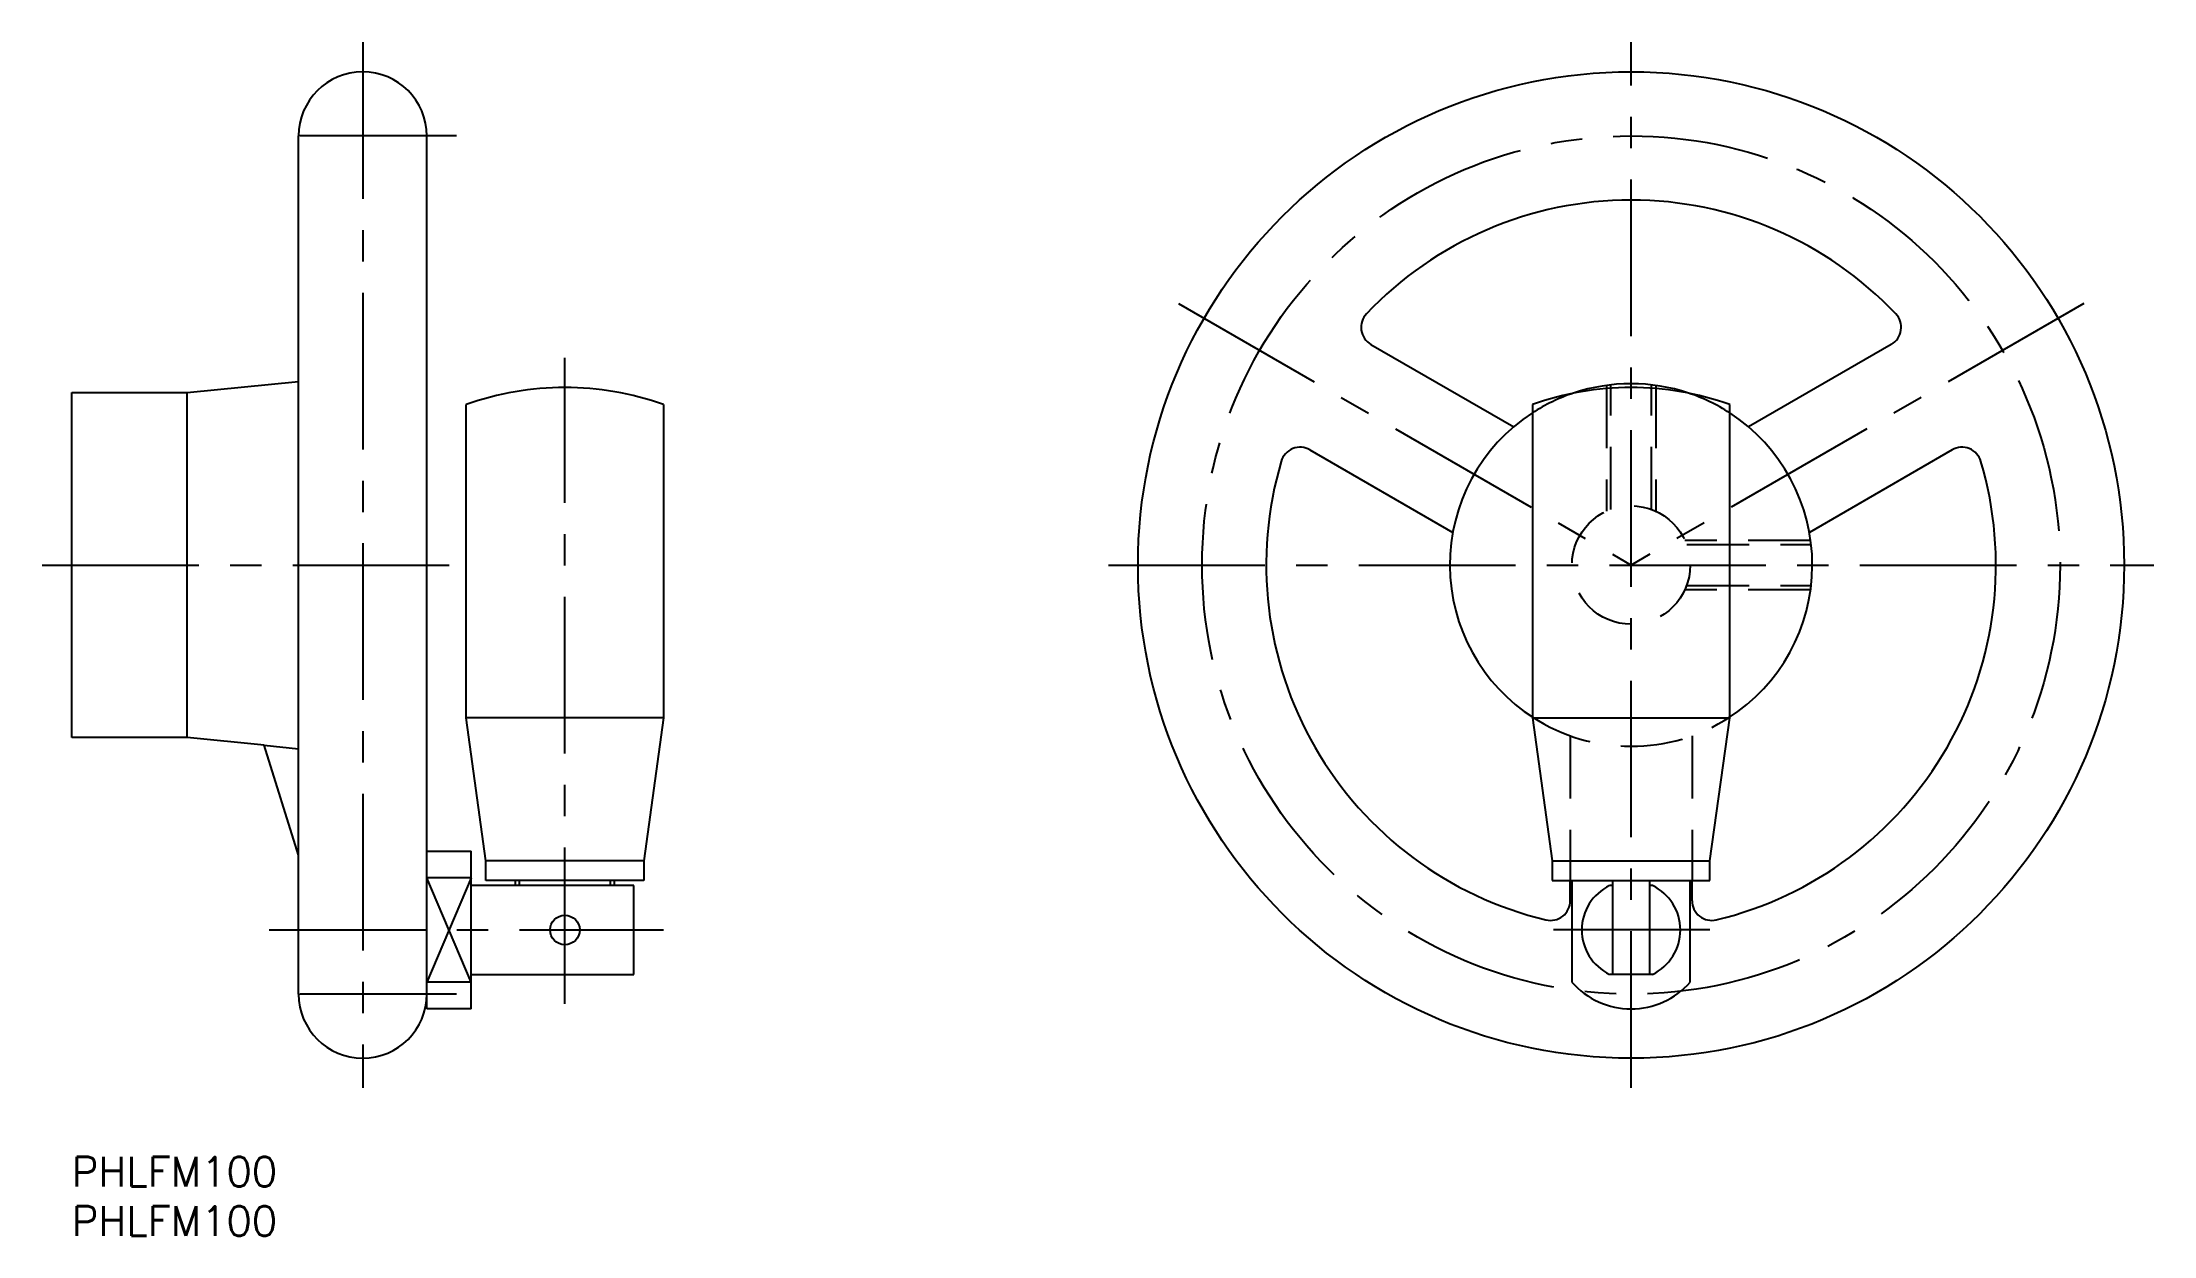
# Model space of a CAD drawing. Extents: x -3 to 211, y -8 to 113.
import ezdxf

# ---------------------------------------------------------------- set-up
doc = ezdxf.new("R2010")
doc.units = 0
doc.header["$LTSCALE"] = 0.5
doc.linetypes.add('CENTER', pattern=[50.8, 31.75, -6.35, 6.35, -6.35])
doc.linetypes.add('DASHED', pattern=[19.05, 12.7, -6.35])
for name, color, linetype in [('MSM_CENTER', 1, 'CENTER'), ('MSM_CONTINUOUS', 7, 'CONTINUOUS'), ('MSM_DASHED', 4, 'DASHED'), ('MSM_NARROW', 5, 'CONTINUOUS'), ('MSM_PART_NUMBER', 7, 'CONTINUOUS')]:
    doc.layers.add(name, color=color, linetype=linetype)
doc.styles.get("Standard").update_dxf_attribs({"font": 'txt.shx', "height": 3, "bigfont": 'bigfont.shx'})

# ---------------------------------------------------------------- blocks, each defined once
blk = doc.blocks.new('*U12')
at = {"layer": 'MSM_PART_NUMBER'}
blk.add_text('PHLFM100', height=3, dxfattribs=at).set_placement((0, -3))
blk = doc.blocks.new('*U13')
at = {"layer": 'MSM_PART_NUMBER'}
blk.add_text('PHLFM100', height=3, dxfattribs=at).set_placement((0, -8))

msp = doc.modelspace()

# ---------------------------------------------------------------- linework, layer by layer
at = {"layer": 'MSM_CENTER'}
for p, q in [((29.5, 113), (29.5, 7)), ((158.12, 7), (158.12, 113)), ((39, 103.5), (20, 103.5)), ((112.23, 86.5), (158.12, 60)), ((204.02, 86.5), (158.12, 60)), ((50, 15.5), (50, 81)), ((-3, 60), (39, 60)), ((105.12, 60), (211.12, 60)), ((20, 23), (60, 23)), ((166.12, 23), (150.12, 23)), ((39, 16.5), (20, 16.5))]:
    msp.add_line(p, q, dxfattribs=at)
msp.add_circle((158.12, 60), 43.5, dxfattribs=at)
at = {"layer": 'MSM_CONTINUOUS'}
for p, q in [((23, 16.5), (23, 103.5)), ((36, 15), (36, 103.5)), ((131.74, 82.36), (146.22, 74)), ((184.51, 82.36), (170.02, 74)), ((0, 42.5), (0, 77.5)), ((0, 77.5), (11.7, 77.5)), ((11.7, 77.5), (23, 78.62)), ((11.7, 42.5), (11.7, 77.5)), ((40, 44.5), (40, 76.28)), ((60, 76.28), (60, 44.5)), ((148.12, 76.28), (148.12, 44.5)), ((168.12, 44.5), (168.12, 76.28)), ((125.56, 71.67), (140.05, 63.31)), ((190.68, 71.67), (176.2, 63.31)), ((42, 30), (40, 44.5)), ((60, 44.5), (40, 44.5)), ((60, 44.5), (58, 30)), ((148.12, 44.5), (150.12, 30)), ((148.12, 44.5), (168.12, 44.5)), ((166.12, 30), (168.12, 44.5)), ((11.7, 42.5), (0, 42.5)), ((19.49, 41.74), (11.7, 42.5)), ((23, 30.6), (19.49, 41.74)), ((19.49, 41.74), (23, 41.37)), ((36, 31), (40.5, 31)), ((40.5, 15), (40.5, 31)), ((42, 28), (42, 30)), ((58, 30), (42, 30)), ((58, 30), (58, 28)), ((150.12, 30), (150.12, 28)), ((150.12, 30), (166.12, 30)), ((166.12, 28), (166.12, 30)), ((40.5, 28.29), (36, 28.29)), ((58, 28), (42, 28)), ((45, 27.5), (45, 28)), ((45.38, 28), (45.38, 27.5)), ((54.62, 27.5), (54.62, 28)), ((55, 28), (55, 27.5)), ((150.12, 28), (166.12, 28)), ((151.95, 25.97), (151.95, 28)), ((152.12, 28), (152.12, 17.71)), ((156.22, 28), (156.22, 18.5)), ((160.02, 18.5), (160.02, 28)), ((164.12, 17.71), (164.12, 28)), ((164.3, 25.97), (164.3, 28)), ((57, 27.5), (40.5, 27.5)), ((57, 18.5), (57, 27.5)), ((156.22, 27.5), (155.95, 27.5)), ((160.3, 27.5), (160.02, 27.5)), ((40.5, 17.71), (36, 17.71)), ((40.5, 18.5), (57, 18.5)), ((160.3, 18.5), (155.95, 18.5)), ((40.5, 15), (36, 15))]:
    msp.add_line(p, q, dxfattribs=at)
for centre, radius in [((158.12, 60), 50), ((50, 23), 1.5)]:
    msp.add_circle(centre, radius, dxfattribs=at)
for centre, radius, start, end in [((29.5, 103.5), 6.5, 0, 180), ((158.12, 60), 37, 43.5074, 136.4926), ((132.74, 84.1), 2, 136.4926, 240), ((183.51, 84.1), 2, 300, 43.5074), ((50, 48.1), 29.9, 70.461, 109.539), ((158.12, 48.1), 29.9, 70.461, 109.539), ((158.12, 60), 18.38, 71.5139, 108.4861), ((158.12, 60), 18.38, 122.9712, 237.5156), ((158.12, 60), 18.38, 302.4844, 57.0288), ((124.56, 69.94), 2, 60, 163.5074), ((191.68, 69.94), 2, 16.4926, 120), ((158.12, 60), 37, 163.5074, 256.4926), ((158.12, 60), 37, 283.5074, 16.4926), ((149.95, 25.97), 2, 256.4926, 0), ((158.12, 23), 5, 115.8419, 244.1581), ((158.12, 23), 5, 295.8419, 64.1581), ((166.3, 25.97), 2, 180, 283.5074), ((158.12, 23), 8, 221.4096, 318.5904), ((29.5, 16.5), 6.5, 180, 0)]:
    msp.add_arc(centre, radius, start, end, dxfattribs=at)
at = {"layer": 'MSM_DASHED'}
for p, q in [((155.62, 78.2), (155.62, 65.45)), ((156.06, 65.63), (156.06, 78.26)), ((160.19, 65.63), (160.19, 78.26)), ((160.62, 78.2), (160.62, 65.45)), ((176.33, 62.5), (163.58, 62.5)), ((163.76, 62.07), (176.38, 62.07)), ((163.76, 57.93), (176.38, 57.93)), ((176.33, 57.5), (163.58, 57.5)), ((151.95, 42.69), (151.95, 28)), ((164.3, 42.69), (164.3, 28))]:
    msp.add_line(p, q, dxfattribs=at)
msp.add_circle((158.12, 60), 6, dxfattribs=at)
for start, end in [(108.4861, 122.9712), (57.0288, 71.5139), (237.0288, 302.9712)]:
    msp.add_arc((158.12, 60), 18.38, start, end, dxfattribs=at)
at = {"layer": 'MSM_NARROW'}
for p, q in [((40.5, 17.71), (36, 28.29)), ((40.5, 28.29), (36, 17.71))]:
    msp.add_line(p, q, dxfattribs=at)

# ---------------------------------------------------------------- block references
at = {"layer": 'MSM_CONTINUOUS'}
for name in ['*U12', '*U13']:
    msp.add_blockref(name, (0, 0), dxfattribs=at)

doc.saveas('drawing.dxf')
